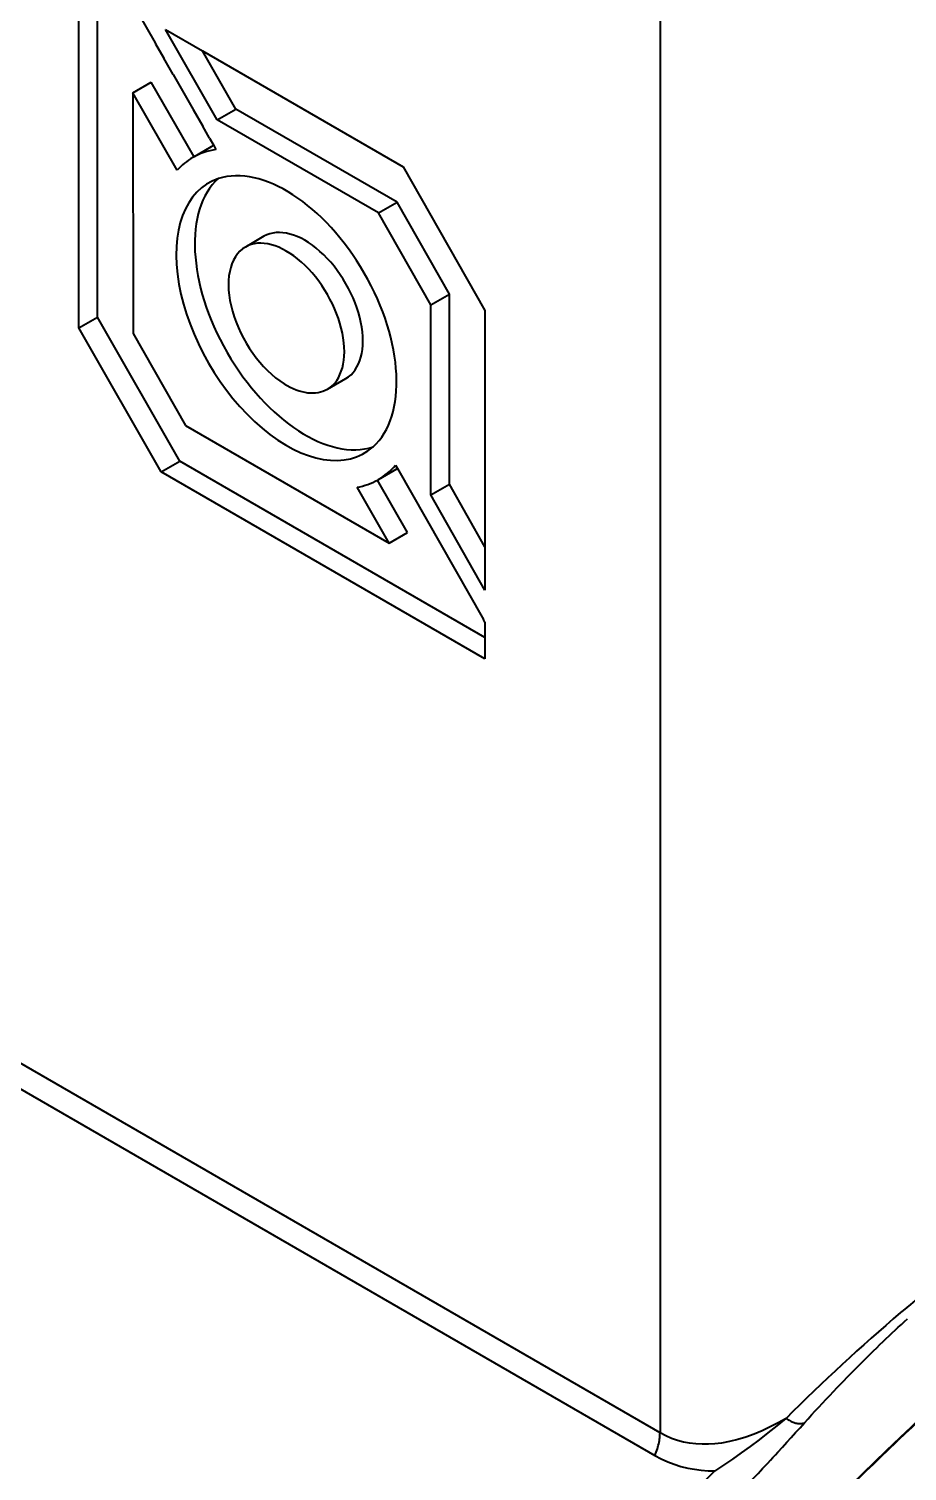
# Model space of a CAD drawing. Header units: millimetres. Extents: x 15 to 415, y 5 to 292.
# Drawn here: x 308.09 to 313.12, y 115.66 to 123.9 of the extents above; entities that cross this region are included whole.
import ezdxf

# ---------------------------------------------------------------- set-up
doc = ezdxf.new("R2010")
doc.units = ezdxf.units.MM
doc.layers.add('Geometries', color=7, linetype='Continuous')

msp = doc.modelspace()

# ---------------------------------------------------------------- linework, layer by layer
at = {"layer": 'Geometries', "linetype": 'Continuous', "lineweight": 40}
for p, q in [((311.7036, 124.3158), (311.7036, 115.883)), ((308.3814, 122.1954), (308.3814, 124.1864)), ((308.4875, 122.2566), (308.4875, 124.1252)), ((308.7222, 123.9897), (308.8173, 123.823)), ((308.8765, 123.8992), (309.0875, 123.7774)), ((309.1715, 123.3844), (308.8765, 123.8992)), ((308.8173, 123.823), (308.82, 123.8182)), ((308.82, 123.8182), (308.8674, 123.7352)), ((309.0875, 123.7774), (310.2346, 123.1151)), ((309.2776, 123.4456), (309.0875, 123.7774)), ((308.9203, 123.6424), (308.8674, 123.7352)), ((308.6892, 123.5374), (308.7952, 123.5987)), ((309.0397, 123.1727), (308.7952, 123.5987)), ((308.9203, 123.6424), (309.0341, 123.4429)), ((308.6892, 123.5374), (308.6909, 122.1638)), ((308.9427, 123.0956), (308.6892, 123.5374)), ((309.0341, 123.4429), (309.089, 123.3467)), ((309.1715, 123.3844), (309.2776, 123.4456)), ((310.2001, 122.913), (309.2776, 123.4456)), ((310.0941, 122.8517), (309.1715, 123.3844)), ((309.1278, 123.2788), (309.089, 123.3467)), ((309.1278, 123.2788), (309.1517, 123.2369)), ((309.1378, 123.2293), (309.0397, 123.1727)), ((309.1517, 123.2369), (309.165, 123.2135)), ((309.0397, 123.1727), (309.0317, 123.1681)), ((310.2346, 123.1151), (310.7028, 122.2948)), ((310.0941, 122.8517), (310.2001, 122.913)), ((310.4991, 122.388), (310.2001, 122.913)), ((310.3931, 122.3268), (310.0941, 122.8517)), ((309.4394, 122.7183), (309.3333, 122.6571)), ((310.3931, 122.3268), (310.4991, 122.388)), ((310.4991, 121.3021), (310.4991, 122.388)), ((310.3931, 121.2409), (310.3931, 122.3268)), ((310.7028, 122.2948), (310.7028, 120.9449)), ((308.3814, 122.1954), (308.4875, 122.2566)), ((308.8513, 121.3731), (308.3814, 122.1954)), ((308.9574, 121.4343), (308.4875, 122.2566)), ((308.6909, 122.1638), (308.9906, 121.6374)), ((309.802, 121.8453), (309.9081, 121.9065)), ((308.9906, 121.6374), (310.1542, 120.9655)), ((308.8513, 121.3731), (308.9574, 121.4343)), ((310.7028, 120.3041), (308.8513, 121.3731)), ((310.7028, 120.4266), (308.9574, 121.4343)), ((310.0937, 121.3288), (310.1997, 121.39)), ((310.1909, 121.4107), (310.202, 121.3913)), ((310.202, 121.3913), (310.6944, 120.5284)), ((310.2603, 121.0268), (310.0889, 121.3261)), ((310.3931, 121.2409), (310.4991, 121.3021)), ((310.7028, 120.9449), (310.4991, 121.3021)), ((310.1542, 120.9655), (309.9713, 121.2851)), ((310.7028, 120.6976), (310.3931, 121.2409)), ((310.1542, 120.9655), (310.2603, 121.0268)), ((310.7028, 120.9449), (310.7028, 120.6976)), ((310.7028, 120.5137), (310.6944, 120.5284)), ((310.7028, 120.5137), (310.7028, 120.4266)), ((310.7028, 120.4266), (310.7028, 120.3041)), ((311.7036, 115.883), (307.361, 118.3902)), ((307.3318, 118.261), (311.6744, 115.7538)), ((311.6744, 115.7538), (311.677, 115.7598))]:
    msp.add_line(p, q, dxfattribs=at)
at = {"layer": 'Geometries', "linetype": 'Continuous', "lineweight": 40, "flags": 128}
for points in [[(313.8249, 117.1166), (313.7977, 117.1006), (313.7698, 117.0838), (313.7413, 117.0662), (313.7121, 117.0477), (313.6823, 117.0284), (313.652, 117.0083), (313.621, 116.9874), (313.5896, 116.9658), (313.5576, 116.9433), (313.525, 116.9202), (313.488, 116.8933), (313.4504, 116.8656), (313.4123, 116.837), (313.3736, 116.8076), (313.3345, 116.7773), (313.2956, 116.7467), (313.2563, 116.7155), (313.2166, 116.6834), (313.1765, 116.6507), (313.1354, 116.6167), (313.094, 116.582), (313.0792, 116.5695)], [(312.5293, 115.9402), (312.5498, 115.9627), (312.5704, 115.9852), (312.5911, 116.0078), (312.612, 116.0303), (312.6331, 116.0529), (312.6538, 116.075), (312.6747, 116.0971), (312.6957, 116.1192), (312.7167, 116.1412), (312.7356, 116.1609), (312.7546, 116.1804), (312.7736, 116.2), (312.7927, 116.2195), (312.8118, 116.2389), (312.831, 116.2583), (312.8502, 116.2776), (312.8694, 116.2968), (312.8878, 116.315), (312.9061, 116.333), (312.9245, 116.351), (312.9428, 116.369), (312.9612, 116.3868), (312.9796, 116.4045), (312.9969, 116.4211), (313.0142, 116.4376), (313.0315, 116.454), (313.0488, 116.4702), (313.0661, 116.4864), (313.0834, 116.5024), (313.1006, 116.5184), (313.1178, 116.5342)], [(312.4244, 115.965), (312.3792, 115.9397), (312.3336, 115.9163), (312.2874, 115.8948), (312.241, 115.8756), (312.1944, 115.8588), (312.1477, 115.8446), (312.1011, 115.8331), (312.0546, 115.8246), (312.0177, 115.8201), (311.981, 115.8176), (311.9447, 115.8173), (311.9087, 115.8193), (311.8731, 115.8236), (311.8381, 115.8303), (311.8035, 115.8395), (311.7696, 115.8513), (311.7363, 115.8658), (311.7036, 115.883)], [(312.018, 115.664), (312.0689, 115.6981), (312.1196, 115.7329), (312.1703, 115.7686), (312.2209, 115.8054), (312.2716, 115.8434), (312.3224, 115.8827), (312.3733, 115.9232), (312.4244, 115.965)], [(312.168, 115.5543), (312.1801, 115.5661), (312.192, 115.5779), (312.2038, 115.5896), (312.2154, 115.6012), (312.2269, 115.6128), (312.2382, 115.6244), (312.2514, 115.638), (312.2645, 115.6515), (312.2774, 115.665), (312.2901, 115.6785), (312.3052, 115.6944), (312.32, 115.7103), (312.3347, 115.7261), (312.3493, 115.7419), (312.3637, 115.7577), (312.3781, 115.7733), (312.4036, 115.8013), (312.4288, 115.8291), (312.454, 115.8569), (312.4791, 115.8847), (312.5041, 115.9124), (312.5293, 115.9402)], [(312.4244, 115.965), (312.4299, 115.9613), (312.4355, 115.9577), (312.4412, 115.9544), (312.4469, 115.9513), (312.4527, 115.9485), (312.4584, 115.946), (312.4641, 115.9437), (312.4698, 115.9417), (312.4754, 115.9399), (312.481, 115.9385), (312.4864, 115.9373), (312.4918, 115.9365), (312.497, 115.9359), (312.5022, 115.9357), (312.5071, 115.9357), (312.512, 115.936), (312.5166, 115.9366), (312.521, 115.9375), (312.5253, 115.9387), (312.5293, 115.9402)], [(311.677, 115.7598), (311.6783, 115.7632), (311.682, 115.7727), (311.6854, 115.7822), (311.6885, 115.7917), (311.6913, 115.8012), (311.6939, 115.8106), (311.6962, 115.82), (311.6981, 115.8294), (311.6998, 115.8386), (311.7012, 115.8477), (311.7022, 115.8568), (311.703, 115.8657), (311.7035, 115.8744), (311.7036, 115.883)], [(313.0766, 115.8555), (312.9973, 115.7799), (312.7967, 115.5866)], [(312.7861, 115.5718), (312.797, 115.5823), (312.8396, 115.6236), (312.8824, 115.665), (312.9254, 115.7064), (312.9678, 115.7472), (313.0106, 115.7882), (313.0535, 115.8292), (313.0676, 115.8426)], [(311.6744, 115.7538), (311.7106, 115.7344), (311.7474, 115.7177), (311.785, 115.7034), (311.8231, 115.6915), (311.8618, 115.682), (311.9003, 115.6748), (311.9393, 115.6698), (311.9785, 115.6666), (312.018, 115.6649)], [(312.018, 115.6649), (311.825, 115.4745), (311.6344, 115.2844), (311.5225, 115.1718)]]:
    msp.add_lwpolyline(points, dxfattribs=at)
at = {"layer": 'Geometries', "linetype": 'Continuous', "lineweight": 40}
for centre, radius, start, end in [((343.3282, 84.043), 43.8999, 130.09579, 133.55928), ((342.8938, 84.52), 43.2517, 131.40772, 133.59812), ((320.1339, 108.27), 10.8927, 130.36554, 135.05419)]:
    msp.add_arc(centre, radius, start, end, dxfattribs=at)
for centre, major_axis, start_param, end_param in [((309.5627, 122.2484), (0.531, -0.9197), 2.914314, 3.141593), ((309.6688, 122.3097), (0.531, -0.9197), 3.115796, 3.141593), ((309.5627, 122.2484), (0.531, -0.9197), 3.141593, 3.327532), ((309.5676, 122.2512), (-0.4454, 0.7715), 3.260935, 6.163843), ((309.5676, 122.2512), (-0.4454, 0.7715), 6.163843, 9.544121), ((309.6737, 122.3124), (-0.4454, 0.7715), 0.119343, 3.02225), ((309.6737, 122.3124), (0.2343, -0.4059), 0, 3.141593), ((309.5676, 122.2512), (0.2343, -0.4059), 0, 3.141593), ((309.5676, 122.2512), (0.2343, -0.4059), 3.141593, 5.458167), ((309.5676, 122.2512), (0.2343, -0.4059), 5.458167, 6.283185), ((309.5627, 122.2484), (0.531, -0.9197), 0, 0.205628), ((309.6688, 122.3097), (0.531, -0.9197), 0, 0.004239), ((309.5627, 122.2484), (0.531, -0.9197), 6.073125, 6.27429), ((309.5627, 122.2484), (0.531, -0.9197), 6.27429, 6.283185), ((318.7152, 114.2394), (4.5, 7.7942), 1.555067, 2.391508)]:
    msp.add_ellipse(centre, major_axis=major_axis, ratio=0.57735, start_param=start_param, end_param=end_param, dxfattribs=at)

doc.saveas('drawing.dxf')
